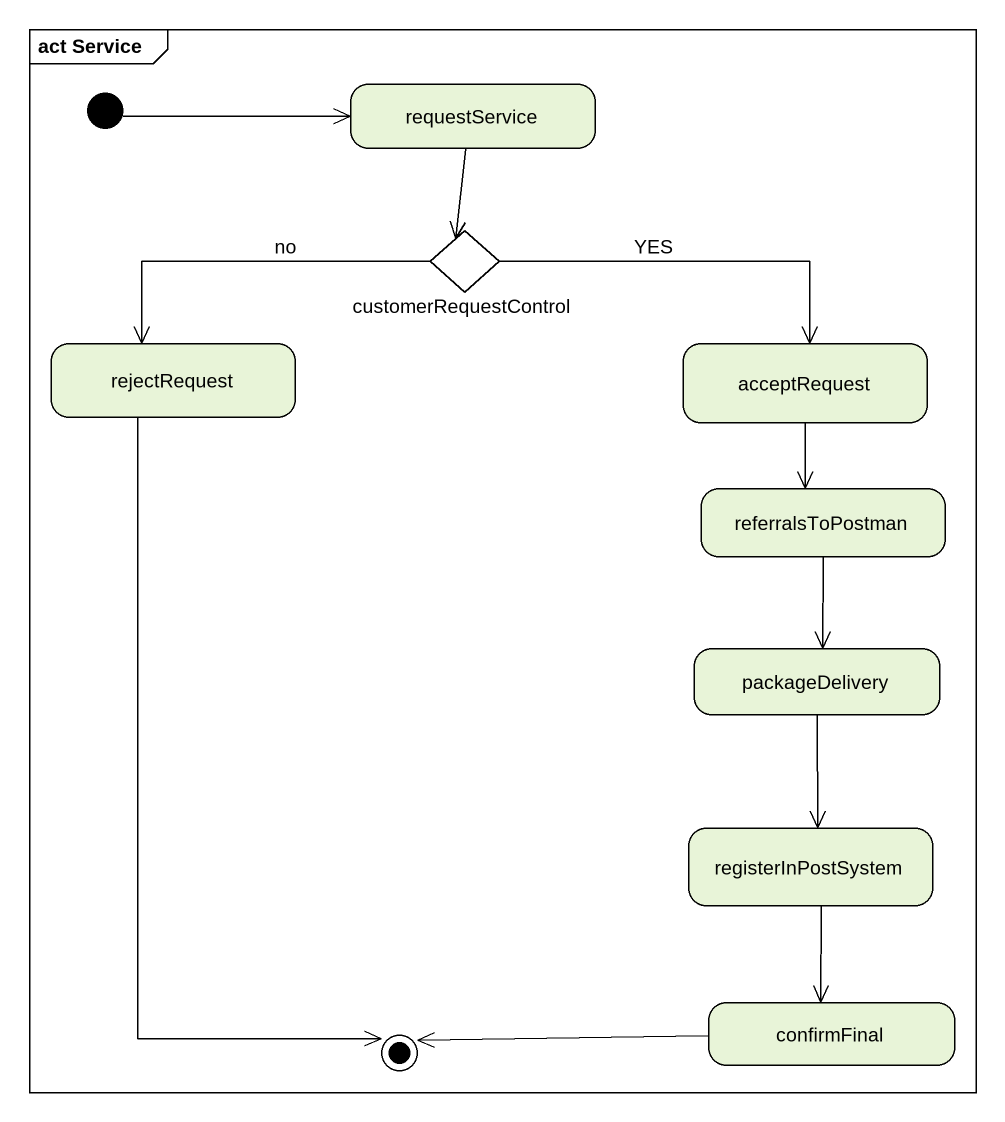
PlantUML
@startuml
mainframe act Service
hide empty description
state requestService
state customerRequestControl <<choice>>
state rejectRequest
state acceptRequest
state referralsToPostman
state packageDelivery
state registerInPostSystem
state confirmFinal
[*] -right-> requestService
requestService --> customerRequestControl
customerRequestControl -left-> rejectRequest : no
customerRequestControl -right-> acceptRequest : YES
acceptRequest --> referralsToPostman
referralsToPostman --> packageDelivery
packageDelivery --> registerInPostSystem
registerInPostSystem --> confirmFinal
rejectRequest --> [*]
confirmFinal -left-> [*]
@enduml
